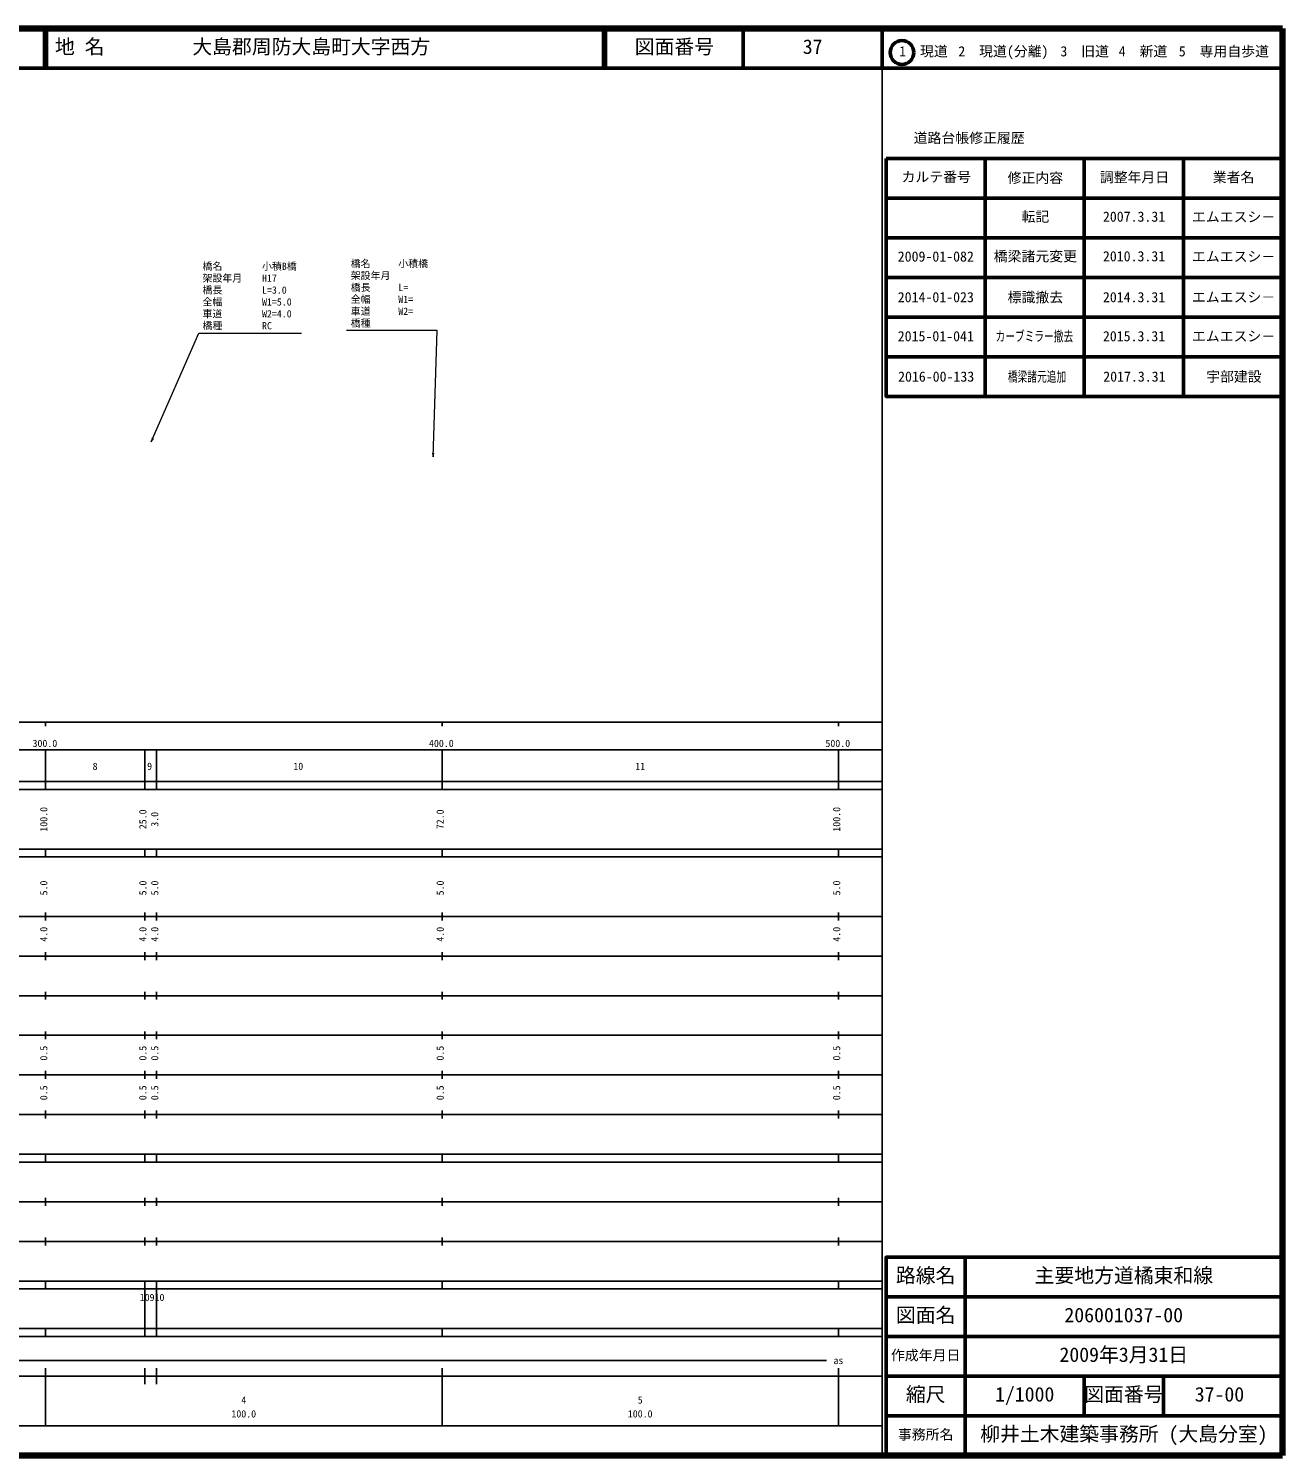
# Model space of a CAD drawing. Units: millimetres on the paper, with parts at other scales. Extents: x 40 to 680, y 20 to 380.
# Drawn here: x 363.7 to 680, y 20 to 380 of the extents above; entities that cross this region are included whole.
import ezdxf
from ezdxf.enums import TextEntityAlignment as Align

# ---------------------------------------------------------------- set-up
doc = ezdxf.new("R2010")
doc.units = ezdxf.units.MM
doc.layers.add('M-BMK-HTXT', color=7, linetype='Continuous')
doc.layers.add('M-STR-HTXT', color=7, linetype='Continuous')
for name, color, linetype, lineweight in [('M-TTL', 2, 'Continuous', 140), ('M-TTL-BAND', 7, 'Continuous', 25), ('M-TTL-FRAM', 2, 'Continuous', 50), ('M-TTL-LINE', 7, 'Continuous', 50), ('M-TTL-TXT', 7, 'Continuous', 13)]:
    doc.layers.add(name, color=color, linetype=linetype, lineweight=lineweight)
doc.styles.add('ＭＳ ゴシック', font='')
doc.styles.get('ＭＳ ゴシック').set_extended_font_data('MS Gothic')

# ---------------------------------------------------------------- blocks, each defined once
blk = doc.blocks.new('open_arrow')
at = {"color": 0, "linetype": 'Continuous', "lineweight": -2}
blk.add_lwpolyline([(7.5, 1.25), (0, 0), (7.5, -1.25)], dxfattribs=at)

msp = doc.modelspace()

# ---------------------------------------------------------------- linework, layer by layer
at = {"layer": 'M-TTL'}
for p, q in [((680, 380), (40, 380)), ((680, 20), (680, 380)), ((40, 20), (680, 20))]:
    msp.add_line(p, q, dxfattribs=at)
at = {"layer": 'M-TTL-BAND'}
for p, q in [((579, 20), (579, 370)), ((40, 205), (579, 205)), ((368, 205), (368, 204)), ((468, 205), (468, 204)), ((568, 205), (568, 204)), ((68, 198), (579, 198)), ((368, 188), (368, 198)), ((393, 188), (393, 198)), ((396, 188), (396, 198)), ((468, 188), (468, 198)), ((568, 188), (568, 198)), ((40, 190), (579, 190)), ((40, 188), (579, 188)), ((40, 173), (579, 173)), ((368, 171), (368, 173)), ((393, 171), (393, 173)), ((396, 171), (396, 173)), ((468, 171), (468, 173)), ((568, 171), (568, 173)), ((40, 171), (579, 171)), ((40, 156), (579, 156)), ((368, 155), (368, 157)), ((393, 155), (393, 157)), ((396, 155), (396, 157)), ((468, 155), (468, 157)), ((568, 155), (568, 157)), ((46, 146), (579, 146)), ((368, 145), (368, 147)), ((393, 145), (393, 147)), ((396, 145), (396, 147)), ((468, 145), (468, 147)), ((568, 145), (568, 147)), ((368, 135), (368, 137)), ((393, 135), (393, 137)), ((396, 135), (396, 137)), ((468, 135), (468, 137)), ((568, 135), (568, 137)), ((52, 136), (579, 136)), ((46, 126), (579, 126)), ((368, 125), (368, 127)), ((393, 125), (393, 127)), ((396, 125), (396, 127)), ((468, 125), (468, 127)), ((568, 125), (568, 127)), ((52, 116), (579, 116)), ((368, 115), (368, 117)), ((393, 115), (393, 117)), ((396, 115), (396, 117)), ((468, 115), (468, 117)), ((568, 115), (568, 117)), ((46, 106), (579, 106)), ((368, 105), (368, 107)), ((393, 105), (393, 107)), ((396, 105), (396, 107)), ((468, 105), (468, 107)), ((568, 105), (568, 107)), ((40, 96), (579, 96)), ((40, 94), (579, 94)), ((368, 94), (368, 96)), ((393, 94), (393, 96)), ((396, 94), (396, 96)), ((468, 94), (468, 96)), ((568, 94), (568, 96)), ((49, 84), (579, 84)), ((368, 83), (368, 85)), ((393, 83), (393, 85)), ((396, 83), (396, 85)), ((468, 83), (468, 85)), ((568, 83), (568, 85)), ((40, 74), (579, 74)), ((368, 73), (368, 75)), ((393, 73), (393, 75)), ((396, 73), (396, 75)), ((468, 73), (468, 75)), ((568, 73), (568, 75)), ((40, 64), (579, 64)), ((40, 62), (579, 62)), ((368, 62), (368, 64)), ((393, 62), (393, 64)), ((393, 52), (393, 62)), ((396, 62), (396, 64)), ((396, 52), (396, 62)), ((468, 62), (468, 64)), ((568, 62), (568, 64)), ((40, 52), (579, 52)), ((368, 50), (368, 52)), ((393, 50), (393, 52)), ((396, 50), (396, 52)), ((468, 50), (468, 52)), ((568, 50), (568, 52)), ((40, 50), (579, 50)), ((71, 44), (565, 44)), ((40, 40), (579, 40)), ((368, 27.5), (368, 42)), ((393, 38), (393, 42)), ((396, 38), (396, 42)), ((468, 27.5), (468, 42)), ((568, 27.5), (568, 42)), ((68, 27.5), (579, 27.5))]:
    msp.add_line(p, q, dxfattribs=at)
at = {"layer": 'M-TTL-FRAM'}
msp.add_line((580, 347.197), (680, 347.197), dxfattribs=at)
for points in [[(580, 347.197), (580, 287.197), (680, 287.197)], [(680, 70), (580, 70), (580, 20)]]:
    msp.add_lwpolyline(points, dxfattribs=at)
at = {"layer": 'M-TTL-LINE'}
for p, q in [((367.75, 380), (367.75, 370)), ((368.25, 380), (368.25, 370)), ((508.747, 380), (508.747, 370)), ((509.247, 380), (509.247, 370)), ((543.996, 380), (543.996, 370)), ((579, 380), (579, 370)), ((40, 370), (680, 370)), ((605, 347.197), (605, 287.197)), ((630, 347.197), (630, 287.197)), ((655, 347.197), (655, 287.197)), ((580, 337.197), (680, 337.197)), ((580, 327.197), (680, 327.197)), ((580, 317.197), (680, 317.197)), ((580, 307.197), (680, 307.197)), ((580, 297.197), (680, 297.197)), ((600, 70), (600, 20)), ((680, 60), (580, 60)), ((680, 50), (580, 50)), ((680, 40), (580, 40)), ((630, 40), (630, 30)), ((650, 40), (650, 30)), ((680, 30), (580, 30))]:
    msp.add_line(p, q, dxfattribs=at)
msp.add_circle((584.031, 373.958), 3, dxfattribs=at)
at = {"layer": 'M-TTL-TXT'}
for points in [[(394.67, 275.723), (406.626, 303.122), (432.533, 303.122)], [(465.743, 271.903), (466.739, 303.786), (443.871, 303.786)]]:
    msp.add_lwpolyline(points, dxfattribs=at)

# ---------------------------------------------------------------- block references
at = {"layer": 'M-TTL-TXT', "xscale": 0.133, "yscale": 0.133}
for p, rotation in [((394.67, 275.723), 66.4), ((465.743, 271.903), 88.2)]:
    msp.add_blockref('open_arrow', p, dxfattribs=dict(at, rotation=rotation))

# ---------------------------------------------------------------- texts
at = {"layer": 'M-BMK-HTXT', "style": 'ＭＳ ゴシック'}
for s, p in [('橋名\u3000\u3000\u3000\u3000小積B橋', (407.599, 318.563)), ('架設年月\u3000\u3000H17', (407.599, 315.563)), ('橋長\u3000\u3000\u3000\u3000L=3.0', (407.599, 312.563)), ('全幅\u3000\u3000\u3000\u3000W1=5.0', (407.599, 309.563)), ('橋種\u3000\u3000\u3000\u3000RC', (407.599, 303.563)), ('車道\u3000\u3000\u3000\u3000W2=4.0', (407.599, 306.563))]:
    msp.add_text(s, height=1.833, dxfattribs=at).set_placement(p, align=Align.BOTTOM_LEFT)
at = {"layer": 'M-STR-HTXT', "style": 'ＭＳ ゴシック'}
for s, p in [('橋名', (444.98, 319.217)), ('小積橋', (456.98, 319.217)), ('架設年月', (444.98, 316.217)), ('橋長', (444.98, 313.217)), ('L=', (456.98, 313.217)), ('全幅', (444.98, 310.217)), ('車道', (444.98, 307.217)), ('W1=', (456.98, 310.217)), ('橋種', (444.98, 304.217)), ('W2=', (456.98, 307.217))]:
    msp.add_text(s, height=1.833, dxfattribs=at).set_placement(p, align=Align.BOTTOM_LEFT)
at = {"layer": 'M-TTL-BAND', "style": 'ＭＳ ゴシック'}
for s, p in [('300.0', (364.719, 198.195)), ('400.0', (464.719, 198.195)), ('500.0', (564.719, 198.195)), ('8', (379.875, 192.405)), ('9', (393.625, 192.405)), ('10', (430.5, 192.405)), ('11', (516.75, 192.405)), ('10910', (391.75, 58.405)), ('as', (566.75, 42.5)), ('4', (417.375, 32.523)), ('5', (517.375, 32.523)), ('100.0', (414.875, 29.033)), ('100.0', (514.875, 29.033))]:
    msp.add_text(s, height=1.833, dxfattribs=at).set_placement(p, align=Align.BOTTOM_LEFT)
for s, p in [('100.0', (369, 177.375)), ('25.0', (394, 178)), ('3.0', (397, 178.625)), ('72.0', (469, 178)), ('100.0', (569, 177.375)), ('5.0', (369, 161.299)), ('5.0', (394, 161.299)), ('5.0', (397, 161.299)), ('5.0', (469, 161.299)), ('5.0', (569, 161.299)), ('4.0', (369, 149.625)), ('4.0', (394, 149.625)), ('4.0', (397, 149.625)), ('4.0', (469, 149.625)), ('4.0', (569, 149.625)), ('0.5', (369, 119.625)), ('0.5', (394, 119.625)), ('0.5', (397, 119.625)), ('0.5', (469, 119.625)), ('0.5', (569, 119.625)), ('0.5', (369, 109.625)), ('0.5', (394, 109.625)), ('0.5', (397, 109.625)), ('0.5', (469, 109.625)), ('0.5', (569, 109.625))]:
    msp.add_text(s, height=1.833, rotation=90, dxfattribs=at).set_placement(p, align=Align.BOTTOM_LEFT)
at = {"layer": 'M-TTL-TXT', "style": 'ＭＳ ゴシック'}
for s, height, p in [('地 名', 3.666, (370.38, 372.5)), ('大島郡周防大島町大字西方', 3.666, (405.024, 372.5)), ('図面番号', 3.666, (516.621, 372.5)), ('37', 3.666, (558.996, 372.5)), ('1\u3000現道', 2.566, (583.323, 372.208)), ('2\u3000現道(分離)', 2.566, (598.244, 372.208)), ('3\u3000旧道', 2.566, (623.996, 372.208)), ('4\u3000新道', 2.566, (638.699, 372.208)), ('5\u3000専用自歩道', 2.566, (653.853, 372.208)), ('道路台帳修正履歴', 2.566, (586.968, 350.363)), ('カルテ番号', 2.566, (583.925, 340.527)), ('修正内容', 2.566, (610.675, 340.273)), ('調整年月日', 2.566, (633.925, 340.447)), ('業者名', 2.566, (662.425, 340.447)), ('転記', 2.566, (614.175, 330.495)), ('2007.3.31', 2.566, (634.712, 330.495)), ('エムエスシ－', 2.566, (657.175, 330.439)), ('橋梁諸元変更', 2.566, (607.175, 320.495)), ('2009-01-082', 2.566, (582.962, 320.439)), ('2010.3.31', 2.566, (634.712, 320.495)), ('エムエスシ－', 2.566, (657.175, 320.439)), ('2014-01-023', 2.566, (582.962, 310.182)), ('標識撤去', 2.566, (610.675, 310.182)), ('2014.3.31', 2.566, (634.712, 310.182)), ('エムエスシ－', 2.566, (657.175, 310.182)), ('2015-01-041', 2.566, (582.962, 300.334)), ('2015.3.31', 2.566, (634.712, 300.334)), ('エムエスシ－', 2.566, (657.175, 300.334)), ('2016-00-133', 2.566, (583.046, 290.138)), ('2017.3.31', 2.566, (634.796, 290.138)), ('路線名', 3.666, (582.5, 62.5)), ('主要地方道橘東和線', 3.666, (617.5, 62.5)), ('図面名', 3.666, (582.5, 52.5)), ('206001037-00', 3.666, (625, 52.5)), ('作成年月日', 2.566, (581.25, 43.25)), ('2009年3月31日', 3.666, (623.75, 42.5)), ('縮尺', 3.666, (585, 32.5)), ('1/1000', 3.666, (607.5, 32.5)), ('図面番号', 3.666, (630, 32.5)), ('37-00', 3.666, (657.875, 32.5)), ('事務所名', 2.566, (583, 23.25)), ('柳井土木建築事務所 (大島分室)', 3.666, (603.75, 22.5))]:
    msp.add_text(s, height=height, dxfattribs=at).set_placement(p, align=Align.BOTTOM_LEFT)
at = {"layer": 'M-TTL-TXT', "style": 'ＭＳ ゴシック', "width": 0.7}
for s, p in [('カーブミラー撤去', (607.625, 300.334)), ('橋梁諸元追加', (610.749, 290.138))]:
    msp.add_text(s, height=2.566, dxfattribs=at).set_placement(p, align=Align.BOTTOM_LEFT)
at = {"layer": 'M-TTL-TXT', "style": 'ＭＳ ゴシック'}
msp.add_text('宇部建設', height=2.566, dxfattribs=at).set_placement((667.758, 290.138), align=Align.BOTTOM_CENTER)

doc.saveas('drawing.dxf')
